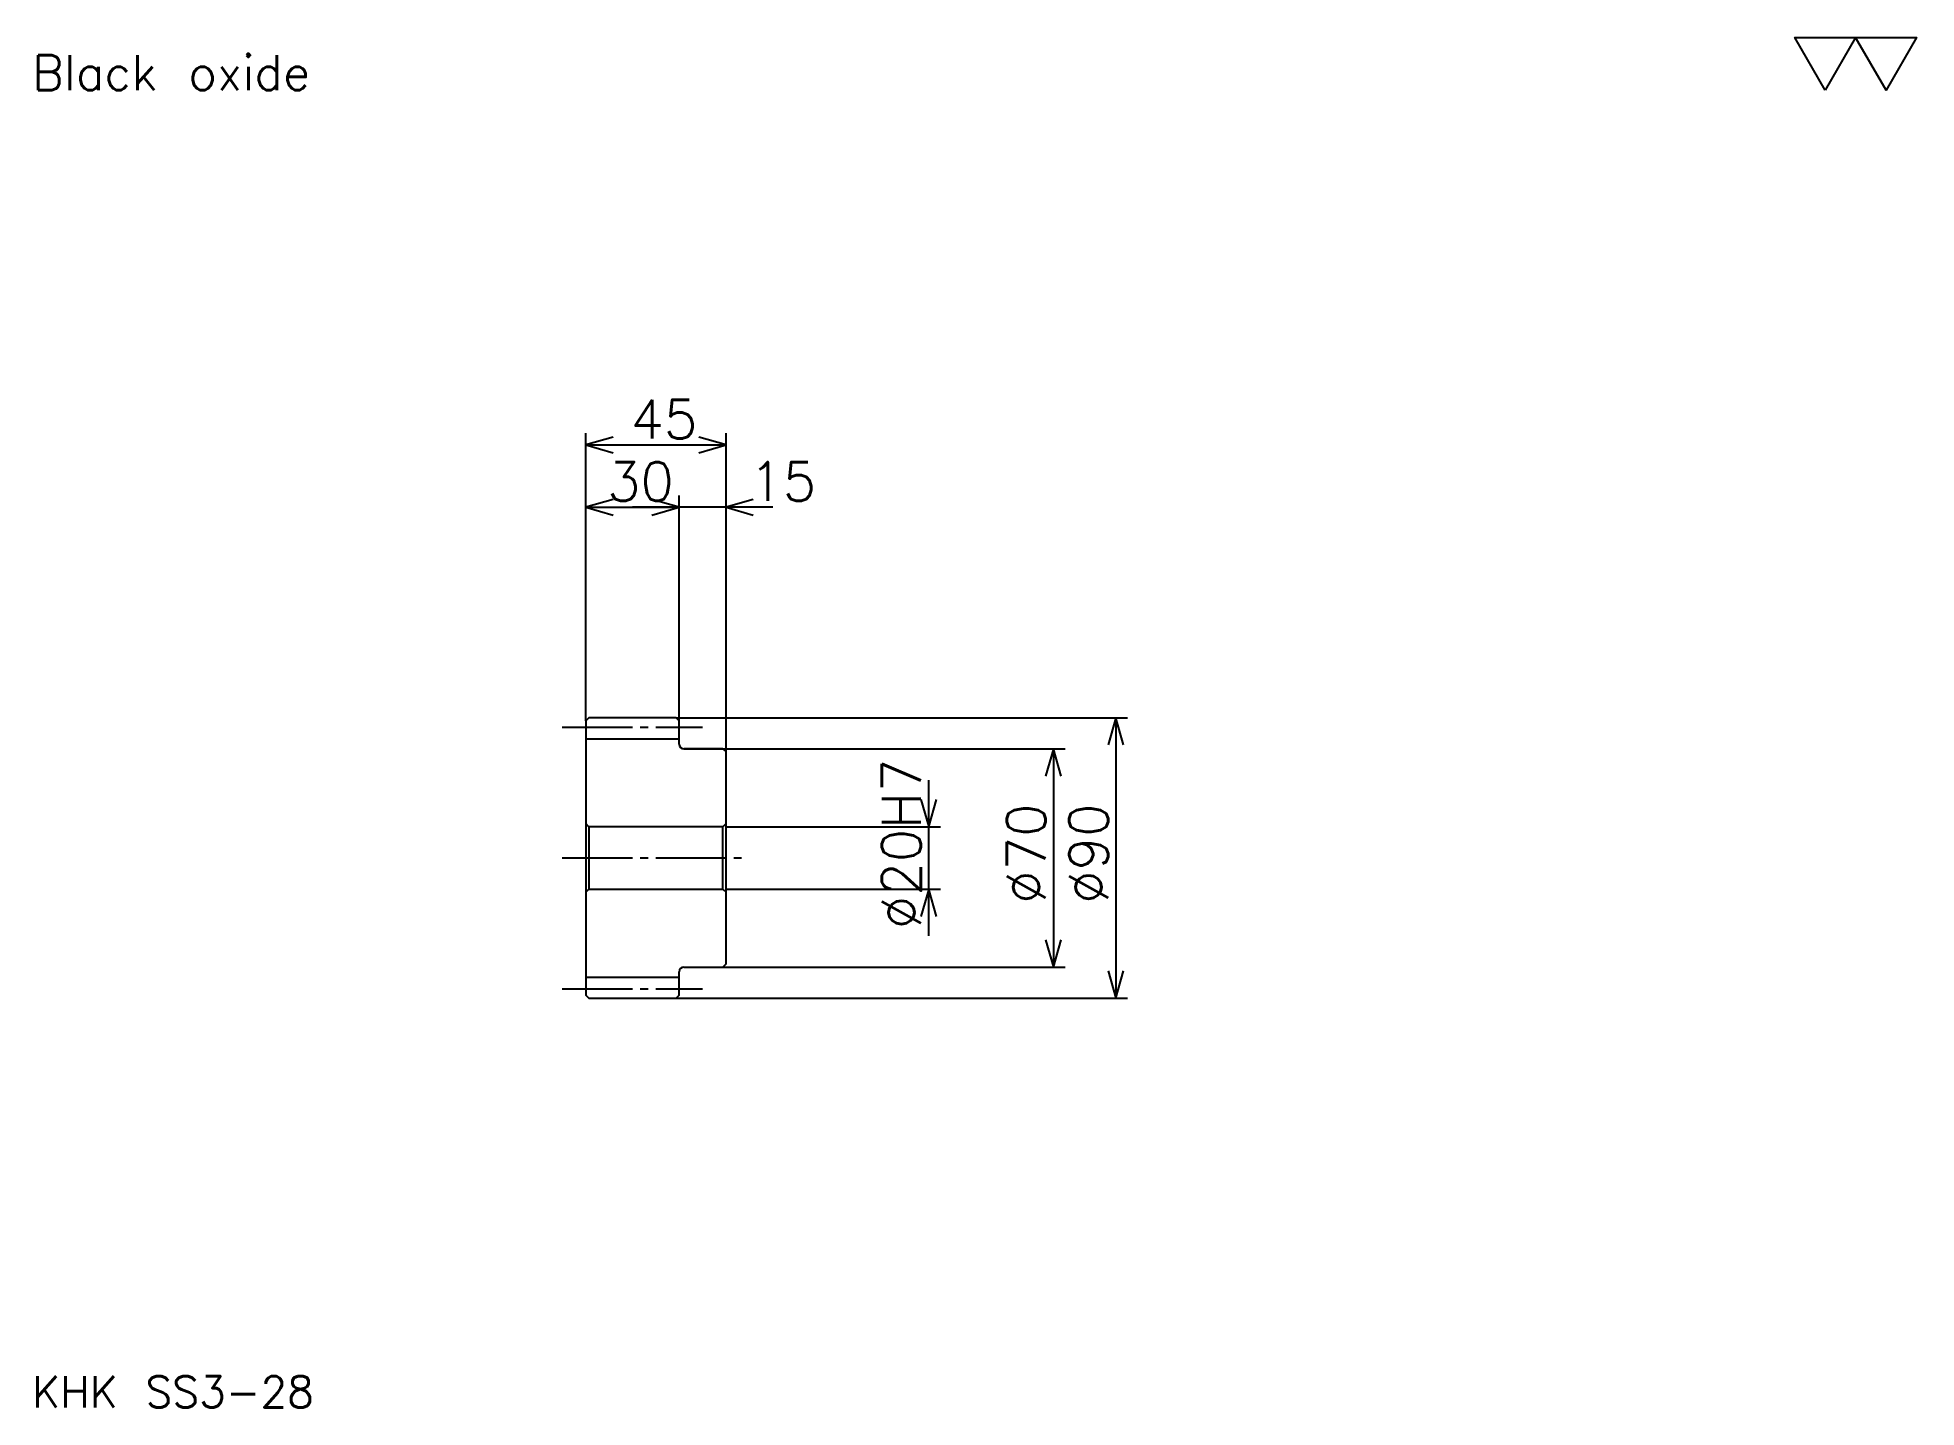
# Model space of a CAD drawing. Extents: x 27 to 629, y 28 to 467.
import ezdxf

# ---------------------------------------------------------------- set-up
doc = ezdxf.new("R2010")
doc.units = 0
doc.linetypes.add('DASHDOT', pattern=[30, 22.5, -2.5, 2.5, -2.5])
doc.layers.get('0').update_dxf_attribs({"linetype": 'CONTINUOUS'})
doc.layers.add('DASHDOT', color=6, linetype='DASHDOT')
doc.styles.add('KANJI', font='TXT', dxfattribs={"bigfont": 'BIGFONT'})

msp = doc.modelspace()

# ---------------------------------------------------------------- linework, layer by layer
at = {"color": 5}
for p, q in [((202.5, 248.75), (202.5, 340)), ((247.5, 248.75), (247.5, 340)), ((202.5, 336.25), (247.5, 336.25)), ((232.5, 248.75), (232.5, 320)), ((202.5, 316.25), (232.5, 316.25)), ((262.5, 316.25), (217.5, 316.25)), ((202.5, 247.75), (202.5, 248.75)), ((231.5, 248.75), (247.5, 248.75)), ((232.5, 247.75), (232.5, 248.75)), ((247.5, 248.75), (376.25, 248.75)), ((247.5, 237.75), (247.5, 248.75)), ((372.5, 248.75), (372.5, 158.75)), ((234, 238.75), (247.5, 238.75)), ((247.5, 238.75), (356.25, 238.75)), ((352.5, 238.75), (352.5, 168.75)), ((312.5, 178.75), (312.5, 228.75)), ((247.5, 213.75), (316.25, 213.75)), ((247.5, 193.75), (316.25, 193.75)), ((234, 168.75), (247.5, 168.75)), ((247.5, 168.75), (356.25, 168.75)), ((231.5, 158.75), (247.5, 158.75)), ((247.5, 158.75), (376.25, 158.75))]:
    msp.add_line(p, q, dxfattribs=at)
at = {"color": 4}
for p, q in [((202.5, 242), (232.5, 242)), ((203.5, 213.75), (203.5, 193.75)), ((246.5, 213.75), (247.5, 214.75)), ((246.5, 193.75), (247.5, 192.75)), ((202.5, 165.5), (232.5, 165.5))]:
    msp.add_line(p, q, dxfattribs=at)
at = {"color": 7}
msp.add_lwpolyline([(600, 450), (590.25, 466.9), (629.25, 466.9), (619.5, 450), (609.75, 466.9), (600, 450)], dxfattribs=at)
at = {"color": 5}
for points in [[(211.25, 338.75), (202.5, 336.25), (211.25, 333.75)], [(238.75, 333.75), (247.5, 336.25), (238.75, 338.75)], [(211.25, 318.75), (202.5, 316.25), (211.25, 313.75)], [(223.75, 313.75), (232.5, 316.25), (223.75, 318.75)], [(223.75, 313.75), (232.5, 316.25), (223.75, 318.75)], [(256.25, 318.75), (247.5, 316.25), (256.25, 313.75)], [(375, 240), (372.5, 248.75), (370, 240)], [(355, 230), (352.5, 238.75), (350, 230)], [(310, 222.5), (312.5, 213.75), (315, 222.5)], [(315, 185), (312.5, 193.75), (310, 185)], [(350, 177.5), (352.5, 168.75), (355, 177.5)], [(370, 167.5), (372.5, 158.75), (375, 167.5)]]:
    msp.add_lwpolyline(points, dxfattribs=at)
at = {"color": 4}
for points in [[(232.5, 240.25), (232.5, 247.75), (231.5, 248.75), (203.5, 248.75), (202.5, 247.75), (202.5, 192.75)], [(234, 168.75), (246.5, 168.75), (247.5, 169.75), (247.5, 237.75), (246.5, 238.75), (234, 238.75)], [(202.5, 192.75), (203.5, 193.75), (246.5, 193.75), (246.5, 213.75), (203.5, 213.75), (202.5, 214.75)], [(202.5, 192.75), (202.5, 159.75), (203.5, 158.75), (231.5, 158.75), (232.5, 159.75), (232.5, 167.25)]]:
    msp.add_lwpolyline(points, dxfattribs=at)
for centre, start, end in [((234, 240.25), 180, 270), ((234, 167.25), 90, 180)]:
    msp.add_arc(centre, 1.5, start, end, dxfattribs=at)
at = {"layer": 'DASHDOT', "color": 7}
for p, q in [((195, 245.75), (240, 245.75)), ((195, 203.75), (255, 203.75)), ((195, 161.75), (240, 161.75))]:
    msp.add_line(p, q, dxfattribs=at)

# ---------------------------------------------------------------- texts
at = {"color": 7, "style": 'KANJI'}
for s, height, p in [('Black oxide', 11.25, (25, 450)), ('45', 12.5, (216.875, 338.25)), ('30', 12.5, (209.375, 318.25)), ('15', 12.5, (255, 318.25)), ('KHK SS3-28', 10, (25, 27.5))]:
    msp.add_text(s, height=height, dxfattribs=at).set_placement(p)
for s, p in [('%%c20H7', (310, 180.9375)), ('%%c70', (350, 189.0625)), ('%%c90', (370, 189.0625))]:
    msp.add_text(s, height=12.5, rotation=90, dxfattribs=at).set_placement(p)

doc.saveas('drawing.dxf')
